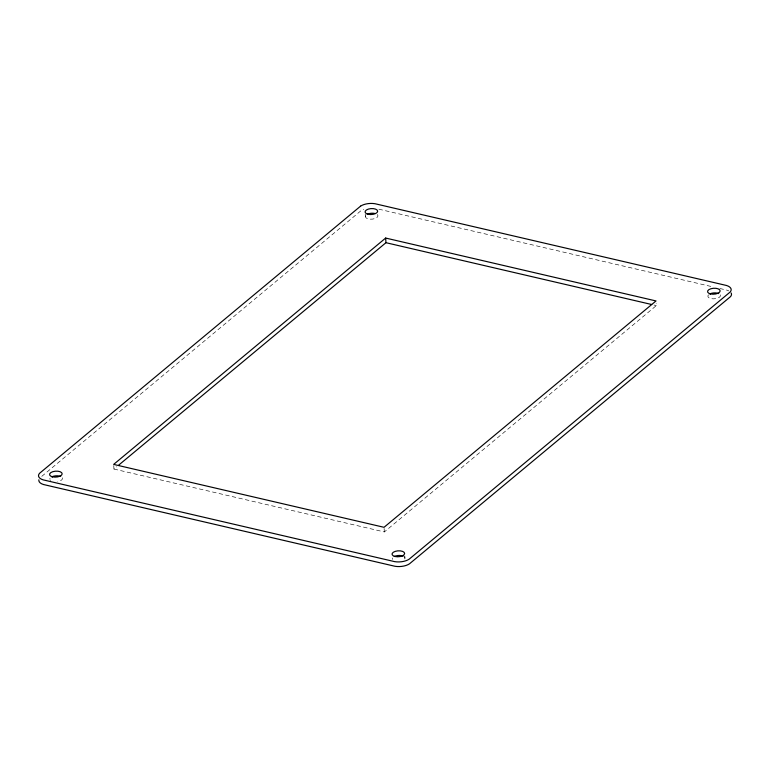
<?xml version="1.0" encoding="UTF-8"?>
<svg xmlns="http://www.w3.org/2000/svg" width="770" height="770" viewBox="0 0 770 770"><rect width="100%" height="100%" fill="white"/><g stroke="black" fill="none" stroke-linecap="round" stroke-linejoin="round"><path stroke-width="0.58" stroke-dasharray="3.85 2.89" d="M41.763 476.361L360.87 210.797A11.868 5.573 -3.8 0 1 363.796 209.353M113.739 465.571L113.97 469.055L116.732 466.755M113.97 469.055L384.346 531.945L656.338 305.594L656.184 303.264M378.84 209.18L712.75 286.854M719.786 288.49L726.813 290.126A11.868 5.573 -3.8 0 1 728.747 290.896M654 305.045L656.338 305.594M404.799 555.853L404.953 558.173M365.201 214.147L365.355 216.476M384.115 528.461L384.346 531.945M404.173 556.72A6.324 2.974 -3.8 0 1 404.712 558.953M392.507 559.472A6.324 2.974 -3.8 0 1 392.575 557.932M62.293 477.747A6.324 2.974 -3.8 0 1 57.673 481.587M50.628 480.499A6.324 2.974 -3.8 0 1 50.031 479.806M49.848 479.046A6.324 2.974 -3.8 0 1 50.089 478.266M377.194 214.484A6.324 2.974 -3.8 0 1 372.372 219.123A6.324 2.974 -3.8 0 1 365.596 215.696M720.277 294.833A6.324 2.974 -3.8 0 1 713.203 298.856A6.324 2.974 -3.8 0 1 708.737 294.612"/><path stroke-width="1.16" d="M385.655 238.055L113.662 464.406L384.038 527.306L656.03 300.945L385.655 238.055L385.963 242.694L118.58 465.215M385.963 242.694L651.661 304.497M731.154 293.004A11.868 5.573 -3.8 0 1 730.384 296.748L409.438 563.852A11.868 5.573 -3.8 0 1 394.991 566.277L43.495 484.522A11.868 5.573 -3.8 0 1 38.866 479.768M394.259 556.518A6.324 2.974 -3.8 0 1 403.191 556.142M51.782 476.861A6.324 2.974 -3.8 0 1 60.715 476.476M367.29 214.291A6.324 2.974 -3.8 0 1 374.932 213.492M709.767 293.947A6.324 2.974 -3.8 0 1 718.699 293.572M360.562 206.148L39.616 473.252A11.868 5.573 -3.8 0 0 43.187 479.874L394.683 561.638A11.868 5.573 -3.8 0 0 409.13 559.203L730.076 292.1A11.868 5.573 -3.8 0 0 726.505 285.478L375.009 203.723A11.868 5.573 -3.8 0 0 360.562 206.148M395.068 556.508A6.324 2.974 -3.8 0 0 404.645 553.524A6.324 2.974 -3.8 0 0 395.28 551.349A6.324 2.974 -3.8 0 0 395.068 556.508M52.591 476.851A6.324 2.974 -3.8 0 0 62.168 473.868A6.324 2.974 -3.8 0 0 52.803 471.683A6.324 2.974 -3.8 0 0 52.591 476.851M368.099 214.272A6.324 2.974 -3.8 0 0 377.675 211.288A6.324 2.974 -3.8 0 0 368.31 209.113A6.324 2.974 -3.8 0 0 368.099 214.272M710.575 293.938A6.324 2.974 -3.8 0 0 720.152 290.954A6.324 2.974 -3.8 0 0 710.787 288.779A6.324 2.974 -3.8 0 0 710.575 293.938"/></g></svg>
